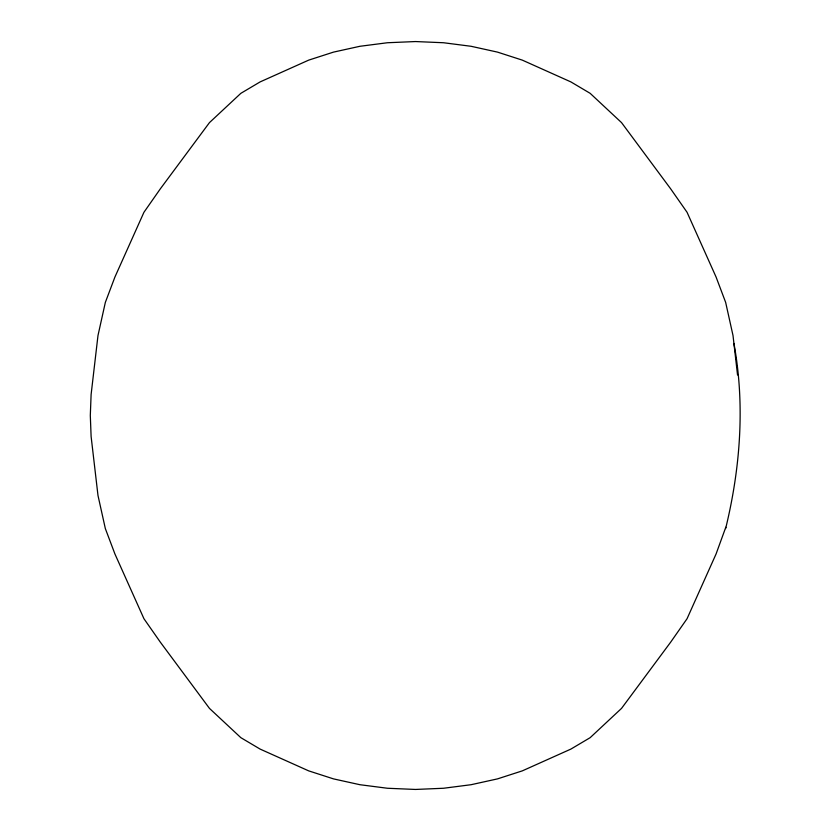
<?xml version="1.0" encoding="UTF-8"?>
<svg xmlns="http://www.w3.org/2000/svg" width="831" height="831" viewBox="0 0 831 831"><rect width="100%" height="100%" fill="white"/><g stroke="black" fill="none" stroke-linecap="round" stroke-linejoin="round"><path stroke-width="1.25" d="M725.66 528.589L725.785 527.27L716.062 554.007L687.06 618.711L670.679 642.145L621.536 708.386L590.155 737.668L570.876 749.095L522.294 770.877L497.489 778.886L471.073 784.713L443.557 788.255L415.5 789.45L387.443 788.255L359.927 784.713L333.511 778.886L308.706 770.877L260.124 749.095L240.845 737.668L209.464 708.386L160.321 642.145L143.94 618.711L114.938 554.007L105.34 528.589L97.985 495.463L91.109 436.472L90.309 415.5L91.109 394.528L97.985 335.537L105.34 302.411L114.938 276.993L143.94 212.289L160.321 188.855L209.464 122.614L240.845 93.332L260.124 81.905L308.706 60.123L333.511 52.114L359.927 46.287L387.443 42.745L415.5 41.55L443.557 42.745L471.073 46.287L497.489 52.114L522.294 60.123L570.876 81.905L590.155 93.332L621.536 122.614L670.679 188.855L687.06 212.289L716.062 276.993L725.66 302.411L733.015 335.537L737.544 374.989M725.951 527.27C740.421 467.24 745.116 404.51 733.929 343.463"/></g></svg>
